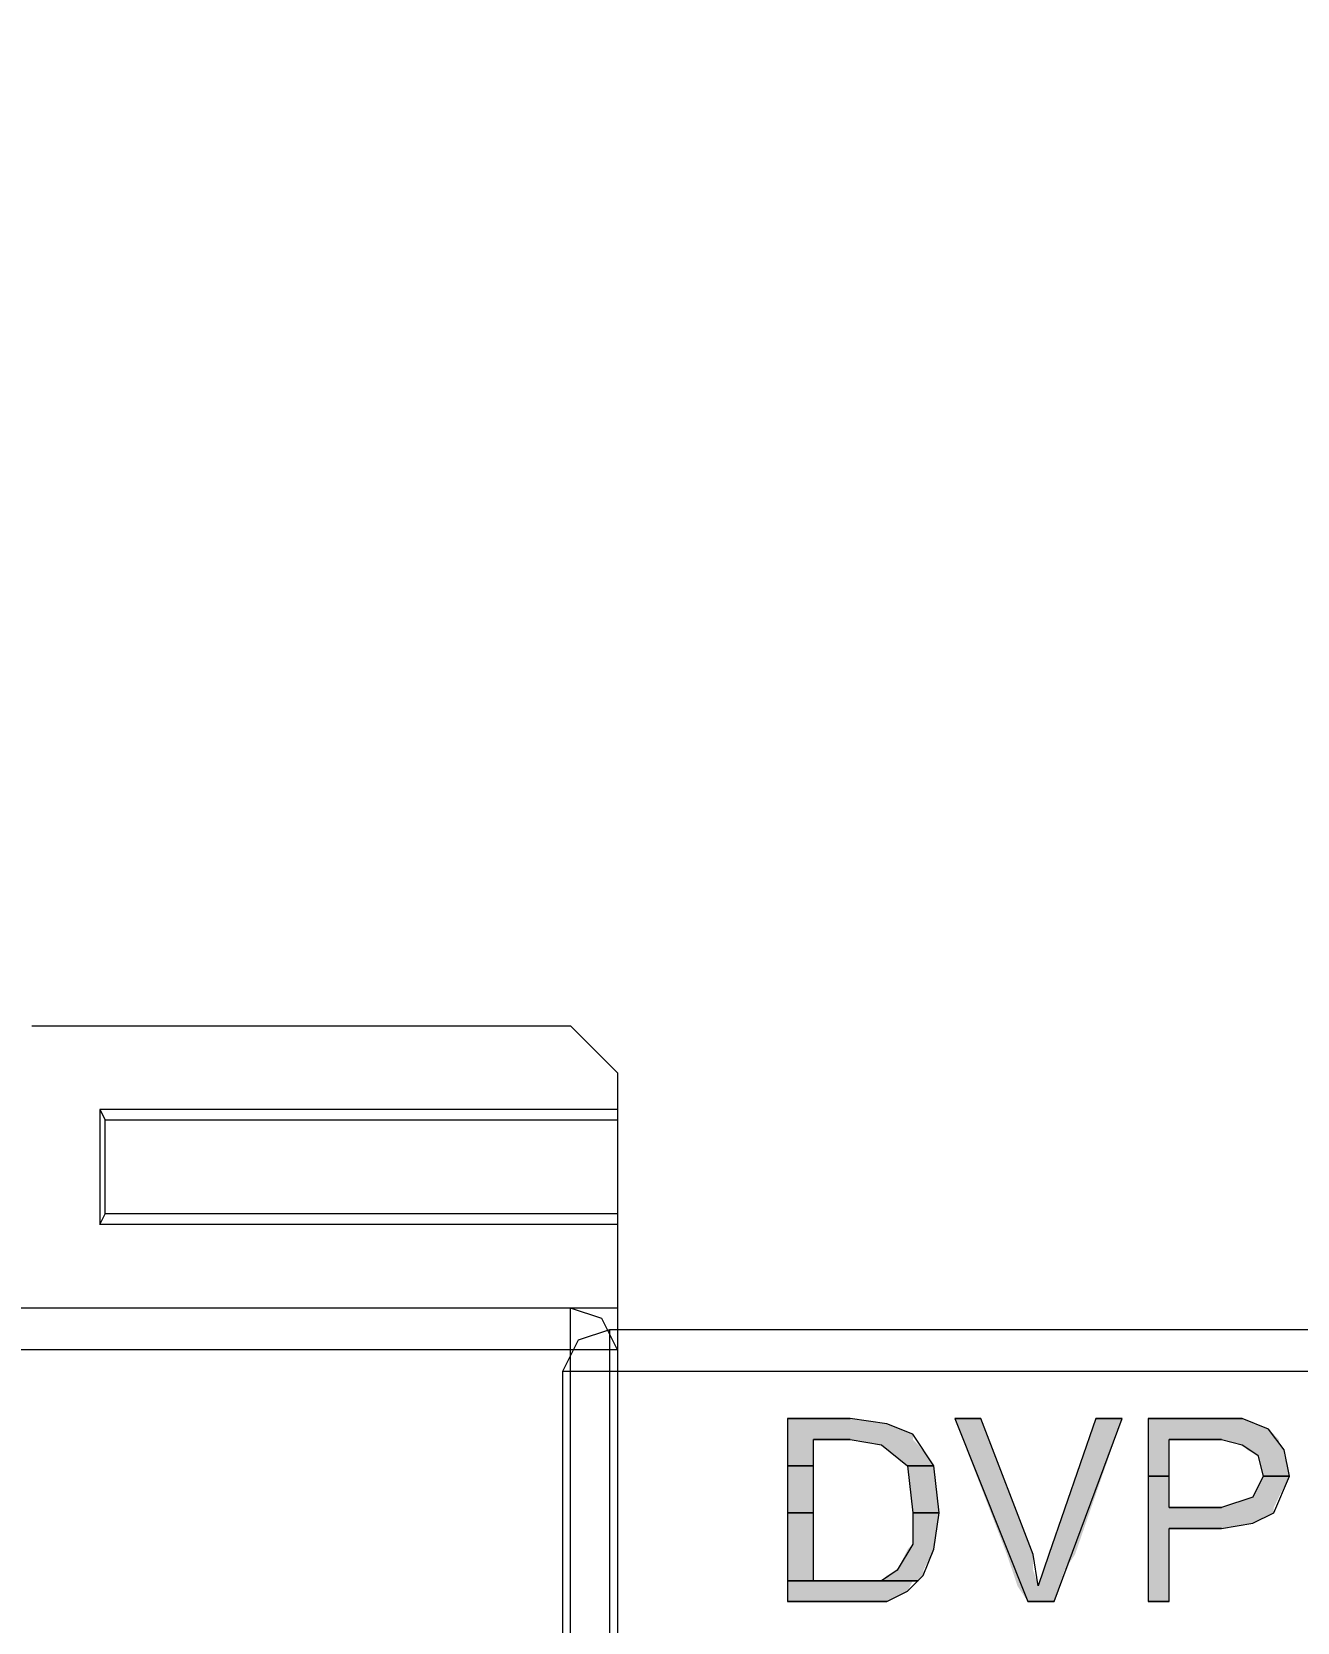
# Model space of a CAD drawing. Header units: millimetres. Extents: x -11 to 1219, y 0 to 1751.
# Drawn here: x 200.36 to 214.07, y 961.31 to 978.54 of the extents above; entities that cross this region are included whole.
import ezdxf

# ---------------------------------------------------------------- set-up
doc = ezdxf.new("R2010")
doc.units = ezdxf.units.MM
doc.header["$LTSCALE"] = 10
doc.layers.get('Defpoints').update_dxf_attribs({"linetype": 'CONTINUOUS'})
doc.layers.add('_MULTI_WIRE', color=9, linetype='CONTINUOUS')
doc.layers.add('PSYMS', color=7, linetype='CONTINUOUS')
doc.layers.add('PDF_Geometry', color=7, linetype='CONTINUOUS', true_color=0x151d1f)
doc.layers.add('PDF_Solid Fills', color=7, linetype='CONTINUOUS', true_color=0x070809)
doc.layers.get('_MULTI_WIRE').off()
doc.styles.get("Standard").update_dxf_attribs({"font": '', "width": 0.8})
doc.styles.get('Standard').set_extended_font_data('Meiryo UI')
doc.dimstyles.get("Standard").update_dxf_attribs({"dimtxt": 8, "dimasz": 2, "dimexe": 1.5, "dimexo": 1.5, "dimgap": 1.8, "dimtad": 1, "dimdec": 3, "dimdsep": 46, "dimtxsty": 'Standard', "dimcen": 0, "dimclrd": 4, "dimclre": 4, "dimclrt": 4, "dimadec": 0, "dimazin": 0, "dimtfac": 1, "dimtdec": 3, "dimtmove": 0, "dimatfit": 3, "dimfxl": 1, "dimtolj": 1, "dimtzin": 1, "dimarcsym": 0})

# ---------------------------------------------------------------- blocks, each defined once
blk = doc.blocks.new('DVP-28SWS211R')
at = {"layer": 'PDF_Geometry', "color": 7, "lineweight": 9, "true_color": 0xffffff}
for p, q in [((39.373, 3.059), (45.208, 3.059)), ((45.718, 2.549), (45.208, 3.059)), ((45.718, 2.549), (45.718, -0.453)), ((40.109, 2.153), (40.109, 0.906)), ((40.109, 2.153), (40.166, 2.039)), ((45.718, 2.153), (40.109, 2.153)), ((40.166, 1.02), (40.166, 2.039)), ((40.166, 2.039), (45.718, 2.039)), ((40.109, 0.906), (40.166, 1.02)), ((45.718, 0.906), (40.109, 0.906)), ((45.718, 1.02), (40.166, 1.02)), ((0, 0), (-0.34, -0.113)), ((0, 0), (0, -90.359)), ((45.208, 0), (0, 0)), ((45.208, -90.359), (45.208, 0)), ((45.718, 0), (45.208, 0)), ((-0.34, -0.113), (-0.51, -0.453)), ((45.548, -0.113), (45.208, 0)), ((45.718, -0.453), (45.548, -0.113)), ((45.718, -0.453), (-0.51, -0.453)), ((-0.51, -0.453), (-0.51, -89.906)), ((45.718, -0.453), (45.718, -89.906)), ((1.926, -0.963), (2.606, -0.963)), ((2.606, -0.963), (1.926, -0.963)), ((2.606, -0.963), (1.926, -0.963)), ((1.926, -0.963), (1.926, -2.946)), ((3.002, -1.02), (2.606, -0.963)), ((3.286, -1.133), (3.002, -1.02)), ((3.739, -0.963), (4.022, -0.963)), ((4.022, -0.963), (3.739, -0.963)), ((4.022, -0.963), (3.739, -0.963)), ((3.739, -0.963), (4.532, -2.946)), ((4.589, -2.436), (4.022, -0.963)), ((5.269, -0.963), (4.759, -2.436)), ((4.815, -2.946), (5.552, -0.963)), ((5.269, -0.963), (5.552, -0.963)), ((5.552, -0.963), (5.269, -0.963)), ((5.552, -0.963), (5.269, -0.963)), ((5.835, -0.963), (6.572, -0.963)), ((6.572, -0.963), (5.835, -0.963)), ((5.835, -0.963), (6.855, -0.963)), ((6.855, -0.963), (5.835, -0.963)), ((5.835, -0.963), (6.855, -0.963)), ((6.855, -0.963), (5.835, -0.963)), ((6.572, -0.963), (5.835, -0.963)), ((5.835, -0.963), (5.835, -2.946)), ((6.855, -0.963), (6.572, -0.963)), ((7.138, -1.076), (6.855, -0.963)), ((2.209, -1.19), (2.606, -1.19)), ((2.606, -1.19), (2.209, -1.19)), ((2.209, -1.19), (2.606, -1.19)), ((2.209, -2.719), (2.209, -1.19)), ((2.606, -1.19), (2.946, -1.246)), ((3.512, -1.473), (3.286, -1.133)), ((6.062, -1.19), (6.628, -1.19)), ((6.628, -1.19), (6.062, -1.19)), ((6.062, -1.19), (6.628, -1.19)), ((6.062, -1.926), (6.062, -1.19)), ((6.628, -1.19), (6.855, -1.246)), ((7.308, -1.303), (7.138, -1.076)), ((2.946, -1.246), (3.229, -1.473)), ((6.855, -1.246), (7.025, -1.36)), ((7.025, -1.36), (7.081, -1.586)), ((7.365, -1.586), (7.308, -1.303)), ((1.926, -1.473), (2.209, -1.473)), ((2.209, -1.473), (1.926, -1.473)), ((1.926, -1.473), (2.209, -1.473)), ((2.209, -1.473), (1.926, -1.473)), ((3.229, -1.473), (3.512, -1.473)), ((3.512, -1.473), (3.229, -1.473)), ((3.229, -1.473), (3.512, -1.473)), ((3.512, -1.473), (3.229, -1.473)), ((3.229, -1.473), (3.286, -1.983)), ((3.569, -1.983), (3.512, -1.473)), ((5.835, -1.586), (6.062, -1.586)), ((6.062, -1.586), (5.835, -1.586)), ((5.835, -1.586), (6.062, -1.586)), ((6.062, -1.586), (5.835, -1.586)), ((7.081, -1.586), (6.968, -1.813)), ((7.081, -1.586), (7.365, -1.586)), ((7.365, -1.586), (7.081, -1.586)), ((7.081, -1.586), (7.365, -1.586)), ((7.365, -1.586), (7.081, -1.586)), ((7.195, -1.983), (7.365, -1.586)), ((6.968, -1.813), (6.628, -1.926)), ((1.926, -1.983), (2.209, -1.983)), ((2.209, -1.983), (1.926, -1.983)), ((1.926, -1.983), (2.209, -1.983)), ((2.209, -1.983), (1.926, -1.983)), ((3.286, -1.983), (3.569, -1.983)), ((3.569, -1.983), (3.286, -1.983)), ((3.286, -1.983), (3.569, -1.983)), ((3.569, -1.983), (3.286, -1.983)), ((3.286, -1.983), (3.286, -2.323)), ((3.512, -2.379), (3.569, -1.983)), ((6.062, -1.926), (6.628, -1.926)), ((6.628, -1.926), (6.062, -1.926)), ((6.628, -1.926), (6.062, -1.926)), ((6.968, -2.096), (7.195, -1.983)), ((6.062, -2.153), (6.628, -2.153)), ((6.628, -2.153), (6.062, -2.153)), ((6.062, -2.946), (6.062, -2.153)), ((6.062, -2.153), (6.628, -2.153)), ((6.628, -2.153), (6.968, -2.096)), ((3.286, -2.323), (3.116, -2.606)), ((3.399, -2.663), (3.512, -2.379)), ((4.645, -2.776), (4.589, -2.436)), ((4.759, -2.436), (4.645, -2.776)), ((1.926, -2.719), (2.209, -2.719)), ((2.209, -2.719), (1.926, -2.719)), ((1.926, -2.719), (2.209, -2.719)), ((2.209, -2.719), (1.926, -2.719)), ((2.209, -2.719), (2.606, -2.719)), ((2.606, -2.719), (2.209, -2.719)), ((2.606, -2.719), (2.209, -2.719)), ((2.946, -2.719), (2.606, -2.719)), ((2.606, -2.719), (3.286, -2.719)), ((2.946, -2.719), (2.606, -2.719)), ((3.116, -2.606), (2.946, -2.719)), ((3.286, -2.719), (2.946, -2.719)), ((2.946, -2.719), (3.342, -2.719)), ((3.286, -2.719), (2.946, -2.719)), ((3.229, -2.833), (3.399, -2.663)), ((3.342, -2.719), (3.286, -2.719)), ((3.002, -2.946), (3.229, -2.833)), ((1.926, -2.946), (2.663, -2.946)), ((2.663, -2.946), (1.926, -2.946)), ((1.926, -2.946), (3.002, -2.946)), ((2.663, -2.946), (1.926, -2.946)), ((1.926, -2.946), (2.663, -2.946)), ((2.663, -2.946), (1.926, -2.946)), ((1.926, -2.946), (2.663, -2.946)), ((3.002, -2.946), (2.663, -2.946)), ((2.663, -2.946), (3.002, -2.946)), ((4.532, -2.946), (4.815, -2.946)), ((4.815, -2.946), (4.532, -2.946)), ((4.532, -2.946), (4.815, -2.946)), ((5.835, -2.946), (6.062, -2.946)), ((6.062, -2.946), (5.835, -2.946)), ((5.835, -2.946), (6.062, -2.946))]:
    blk.add_line(p, q, dxfattribs=at)
at = {"layer": 'PDF_Solid Fills', "color": 7, "lineweight": 9, "true_color": 0xffffff, "transparency": 33554559}
for points in [[(1.926, -0.963), (1.926, -1.02), (3.002, -1.02)], [(1.926, -0.963), (2.606, -0.963), (3.002, -1.02)], [(1.926, -1.02), (1.926, -1.133), (3.286, -1.133)], [(1.926, -1.02), (3.002, -1.02), (3.286, -1.133)], [(3.739, -0.963), (4.305, -2.436), (4.589, -2.436)], [(3.739, -0.963), (4.022, -0.963), (4.589, -2.436)], [(5.269, -0.963), (4.759, -2.436), (5.042, -2.436)], [(5.269, -0.963), (5.552, -0.963), (5.042, -2.436)], [(5.835, -0.963), (5.835, -1.076), (7.138, -1.076)], [(5.835, -0.963), (6.855, -0.963), (7.138, -1.076)], [(1.926, -1.133), (1.926, -1.19), (3.286, -1.19)], [(1.926, -1.133), (3.286, -1.133), (3.286, -1.19)], [(1.926, -1.19), (1.926, -1.246), (2.209, -1.246)], [(1.926, -1.19), (2.209, -1.19), (2.209, -1.246)], [(2.606, -1.19), (2.946, -1.246), (3.342, -1.246)], [(2.606, -1.19), (3.286, -1.19), (3.342, -1.246)], [(5.835, -1.076), (5.835, -1.19), (7.251, -1.19)], [(5.835, -1.076), (7.138, -1.076), (7.251, -1.19)], [(5.835, -1.19), (5.835, -1.246), (6.062, -1.246)], [(5.835, -1.19), (6.062, -1.19), (6.062, -1.246)], [(6.628, -1.19), (6.855, -1.246), (7.251, -1.246)], [(6.628, -1.19), (7.251, -1.19), (7.251, -1.246)], [(1.926, -1.246), (1.926, -1.473), (2.209, -1.473)], [(1.926, -1.246), (2.209, -1.246), (2.209, -1.473)], [(2.946, -1.246), (3.229, -1.473), (3.512, -1.473)], [(2.946, -1.246), (3.342, -1.246), (3.512, -1.473)], [(5.835, -1.246), (5.835, -1.303), (6.062, -1.303)], [(5.835, -1.246), (6.062, -1.246), (6.062, -1.303)], [(5.835, -1.303), (5.835, -1.36), (6.062, -1.36)], [(5.835, -1.303), (6.062, -1.303), (6.062, -1.36)], [(5.835, -1.36), (5.835, -1.586), (6.062, -1.586)], [(5.835, -1.36), (6.062, -1.36), (6.062, -1.586)], [(6.855, -1.246), (6.911, -1.303), (7.308, -1.303)], [(6.855, -1.246), (7.251, -1.246), (7.308, -1.303)], [(6.911, -1.303), (7.025, -1.36), (7.308, -1.36)], [(6.911, -1.303), (7.308, -1.303), (7.308, -1.36)], [(7.025, -1.36), (7.081, -1.586), (7.365, -1.586)], [(7.025, -1.36), (7.308, -1.36), (7.365, -1.586)], [(1.926, -1.473), (1.926, -1.983), (2.209, -1.983)], [(1.926, -1.473), (2.209, -1.473), (2.209, -1.983)], [(3.229, -1.473), (3.286, -1.983), (3.569, -1.983)], [(3.229, -1.473), (3.512, -1.473), (3.569, -1.983)], [(5.835, -1.586), (5.835, -1.813), (6.062, -1.813)], [(5.835, -1.586), (6.062, -1.586), (6.062, -1.813)], [(7.081, -1.586), (6.968, -1.813), (7.251, -1.813)], [(7.081, -1.586), (7.365, -1.586), (7.251, -1.813)], [(5.835, -1.813), (5.835, -1.926), (6.062, -1.926)], [(5.835, -1.813), (6.062, -1.813), (6.062, -1.926)], [(6.968, -1.813), (6.628, -1.926), (7.195, -1.926)], [(6.968, -1.813), (7.251, -1.813), (7.195, -1.926)], [(1.926, -1.983), (1.926, -2.323), (2.209, -2.323)], [(1.926, -1.983), (2.209, -1.983), (2.209, -2.323)], [(3.286, -1.983), (3.286, -2.323), (3.512, -2.323)], [(3.286, -1.983), (3.569, -1.983), (3.512, -2.323)], [(5.835, -1.926), (5.835, -1.983), (7.195, -1.983)], [(5.835, -1.926), (7.195, -1.926), (7.195, -1.983)], [(5.835, -1.983), (5.835, -2.096), (6.968, -2.096)], [(5.835, -1.983), (7.195, -1.983), (6.968, -2.096)], [(5.835, -2.096), (5.835, -2.153), (6.628, -2.153)], [(5.835, -2.096), (6.968, -2.096), (6.628, -2.153)], [(5.835, -2.153), (5.835, -2.946), (6.062, -2.946)], [(5.835, -2.153), (6.062, -2.153), (6.062, -2.946)], [(1.926, -2.323), (1.926, -2.379), (2.209, -2.379)], [(1.926, -2.323), (2.209, -2.323), (2.209, -2.379)], [(1.926, -2.379), (1.926, -2.606), (2.209, -2.606)], [(1.926, -2.379), (2.209, -2.379), (2.209, -2.606)], [(3.229, -2.379), (3.116, -2.606), (3.399, -2.606)], [(3.286, -2.323), (3.229, -2.379), (3.512, -2.379)], [(3.229, -2.379), (3.512, -2.379), (3.399, -2.606)], [(3.286, -2.323), (3.512, -2.323), (3.512, -2.379)], [(4.305, -2.436), (4.362, -2.606), (4.589, -2.606)], [(4.305, -2.436), (4.589, -2.436), (4.589, -2.606)], [(4.759, -2.436), (4.702, -2.606), (4.929, -2.606)], [(4.759, -2.436), (5.042, -2.436), (4.929, -2.606)], [(1.926, -2.606), (1.926, -2.663), (2.209, -2.663)], [(1.926, -2.606), (2.209, -2.606), (2.209, -2.663)], [(1.926, -2.663), (1.926, -2.719), (2.209, -2.719)], [(1.926, -2.663), (2.209, -2.663), (2.209, -2.719)], [(1.926, -2.719), (1.926, -2.833), (3.229, -2.833)], [(1.926, -2.719), (3.286, -2.719), (3.229, -2.833)], [(3.002, -2.663), (2.946, -2.719), (3.342, -2.719)], [(3.116, -2.606), (3.002, -2.663), (3.399, -2.663)], [(3.002, -2.663), (3.399, -2.663), (3.342, -2.719)], [(3.116, -2.606), (3.399, -2.606), (3.399, -2.663)], [(4.362, -2.606), (4.419, -2.776), (4.645, -2.776)], [(4.362, -2.606), (4.589, -2.606), (4.645, -2.776)], [(4.702, -2.606), (4.645, -2.776), (4.872, -2.776)], [(4.702, -2.606), (4.929, -2.606), (4.872, -2.776)], [(1.926, -2.833), (1.926, -2.946), (3.002, -2.946)], [(1.926, -2.833), (3.229, -2.833), (3.002, -2.946)], [(4.419, -2.776), (4.532, -2.946), (4.815, -2.946)], [(4.419, -2.776), (4.872, -2.776), (4.815, -2.946)]]:
    blk.add_solid(points, dxfattribs=at)
blk = doc.blocks.new('*D142')
at = {"layer": 'Defpoints', "color": 0, "transparency": 16777216}
for p in [(298.567, 984.72), (160.48, 964.259), (298.567, 960.355)]:
    blk.add_point(p, dxfattribs=at)
at = {"layer": 'PSYMS', "color": 4, "lineweight": -2, "transparency": 16777216}
for p, q in [((160.48, 965.759), (160.48, 986.22)), ((298.567, 961.855), (298.567, 986.22)), ((162.48, 984.72), (296.567, 984.72))]:
    blk.add_line(p, q, dxfattribs=at)
at = {"layer": 'PSYMS', "color": 4, "transparency": 16777216}
for points in [[(162.48, 985.053), (162.48, 984.387), (160.48, 984.72)], [(296.567, 985.053), (296.567, 984.387), (298.567, 984.72)]]:
    blk.add_solid(points, dxfattribs=at)
at = {"layer": 'PSYMS', "color": 4, "transparency": 16777216, "insert": (229.523, 990.52), "char_height": 8, "attachment_point": 5}
blk.add_mtext('\\A1;138.087', dxfattribs=at)

msp = doc.modelspace()

# ---------------------------------------------------------------- block references
at = {"layer": '_MULTI_WIRE'}
for p in [(160.9895, 964.712), (160.9895, 964.712), (206.6221, 964.4776), (206.6221, 964.4776), (206.6221, 964.4776), (206.6221, 964.4776)]:
    msp.add_blockref('DVP-28SWS211R', p, dxfattribs=at)

# ---------------------------------------------------------------- dimensions: what is measured, and where the dimension line sits
at = {"layer": 'PSYMS', "color": 7, "true_color": 0xffffff}
dim = msp.add_linear_dim(base=(298.5671, 984.71995), p1=(160.47964, 964.25871), p2=(298.5671, 960.35474), dimstyle='Standard', dxfattribs=at)
dim.commit()
dim.dimension.update_dxf_attribs({"geometry": '*D142', "text_midpoint": (229.52337, 990.51995)})

doc.saveas('drawing.dxf')
